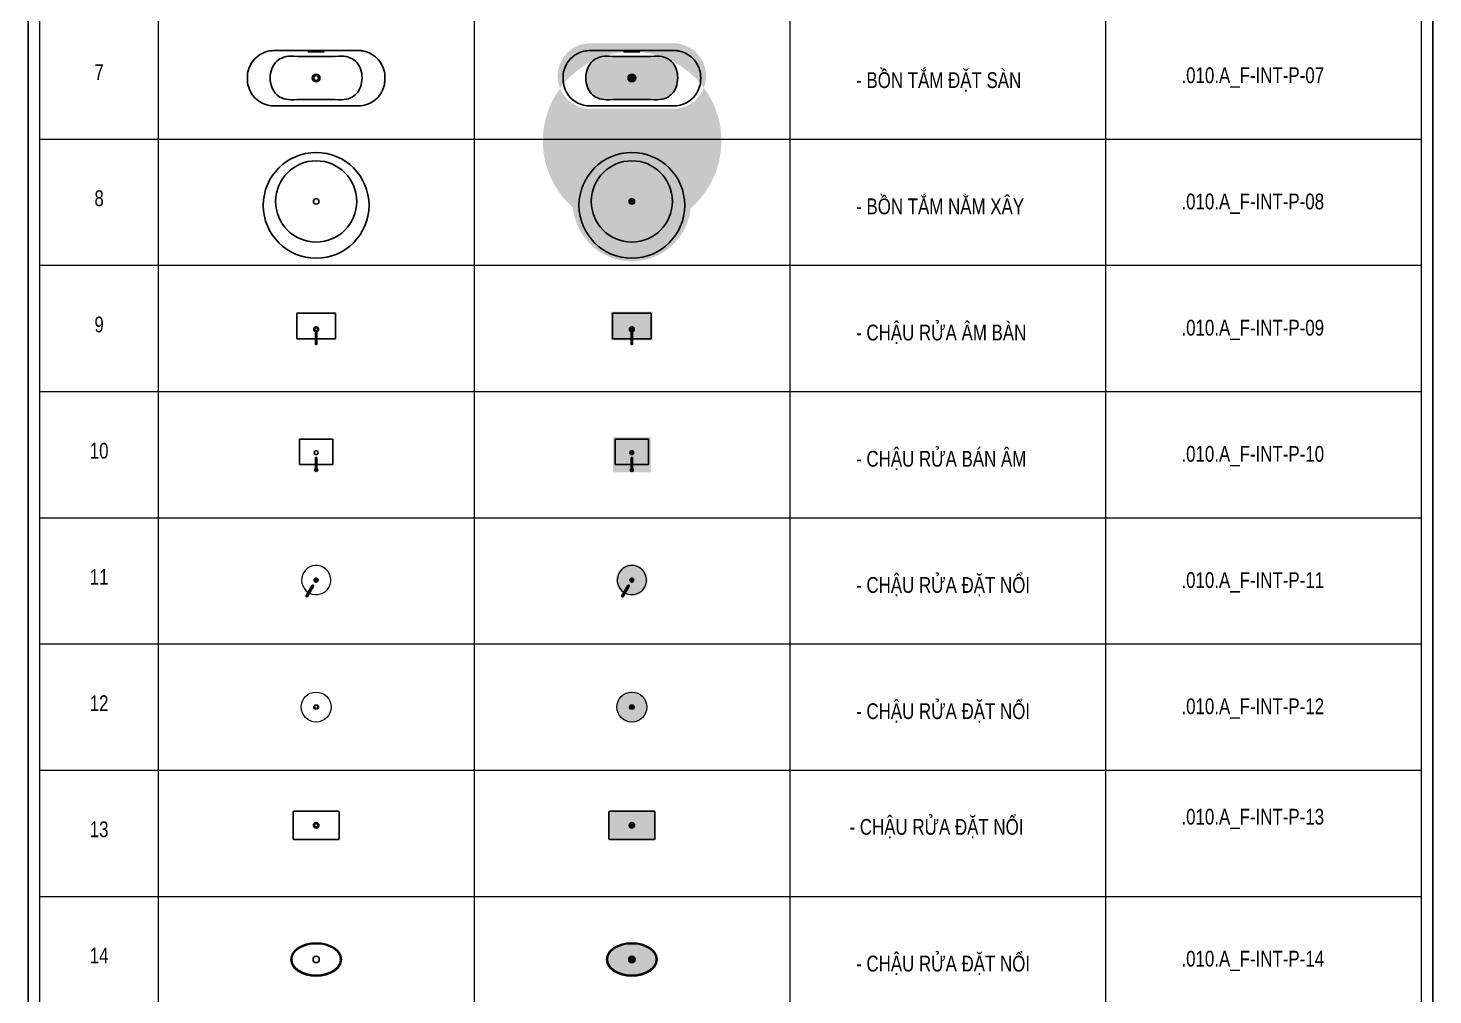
# Model space of a CAD drawing. Header units: millimetres. Extents: x 21129 to 2803301, y -510327 to 166837.
# Drawn here: x 358625 to 376425, y -199241 to -186984 of the extents above; entities that cross this region are included whole.
import ezdxf
from ezdxf.enums import TextEntityAlignment as Align

# ---------------------------------------------------------------- set-up
doc = ezdxf.new("R2010")
doc.units = ezdxf.units.MM
doc.set_wipeout_variables(frame=1)
doc.linetypes.add('DASHED', pattern=[19.05, 12.7, -6.35])
doc.layers.add('....03_TNT_A_THIN', color=251, linetype='Continuous', lineweight=13, transparency=0.5)
doc.layers.add('...10_TNT_LINE_HATCH', color=250, linetype='Continuous', lineweight=0, transparency=0.5)
doc.layers.add('....10_TNT_A_COTE', color=14, linetype='Continuous')
doc.layers.add('....20_TNT_N_TEXT', color=9, linetype='Continuous')
doc.layers.add('....12_TNT_F_FURNITURE', color=27, linetype='Continuous', transparency=0.5)
doc.styles.add('.TNT_A_TXT_3_NOTE', font='uromans.shx', dxfattribs={"width": 0.8})

# ---------------------------------------------------------------- blocks, each defined once
blk = doc.blocks.new('*U381')
at = {"color": 27}
blk.add_wipeout([(525, 830), (575, 827), (624, 818), (672, 803), (718, 782), (761, 757), (800, 726), (836, 690), (867, 651), (892, 608), (913, 562), (928, 514), (937, 465), (940, 415), (937, 365), (928, 316), (913, 268), (892, 222), (867, 179), (836, 140), (800, 104), (761, 73), (718, 48), (672, 27), (624, 12), (575, 3), (525, 0), (-525, 0), (-575, 3), (-624, 12), (-672, 27), (-718, 48), (-761, 73), (-800, 104), (-836, 140), (-867, 179), (-892, 222), (-913, 268), (-928, 316), (-937, 365), (-940, 415), (-937, 465), (-928, 514), (-913, 562), (-892, 608), (-867, 651), (-836, 690), (-800, 726), (-761, 757), (-718, 782), (-672, 803), (-624, 818), (-575, 827), (-525, 830)], dxfattribs=at)
blk.add_lwpolyline([(525, 740, -0.294884), (842, 537, -0.071354), (869, 445, -0.036013), (872, 396), (872, 378, -0.037358), (868, 328, -0.0727), (841, 234, -0.232061), (614, 46, -0.062948), (524, 36), (-524, 36, -0.062948), (-614, 46, -0.232061), (-841, 234, -0.0727), (-868, 328, -0.037358), (-872, 378), (-872, 396, -0.036013), (-869, 445, -0.071354), (-842, 537, -0.236148), (-611, 728, -0.062624), (-522, 737), (524, 737)], format="xyb", dxfattribs=at)
for points in [[(100, 720), (99, 724, 0.178658), (97, 724, 0.051959), (92, 725), (-92, 725, 0.051959), (-97, 724, 0.178658), (-99, 724), (-99, 721, 0.178658), (-97, 721, 0.051959), (-92, 720), (92, 720, 0.051959), (97, 721, 0.178658)], [(560, 275, -0.204347), (437, 137, -0.101156), (322, 114, 0.006262), (0, 117, 0.006262), (-322, 114, -0.101156), (-437, 137, -0.204347), (-563, 274, -0.170772), (-563, 505, -0.204449), (-437, 642, -0.112645), (-322, 666, 0.005681), (0, 662, 0.005681), (322, 666, -0.112645), (437, 642, -0.204449), (563, 505, -0.170772)]]:
    blk.add_lwpolyline(points, format="xyb", close=True, dxfattribs=at)
for radius in [48.5, 31.6]:
    blk.add_circle((0, 390), radius, dxfattribs=at)
blk.add_arc((532, 378), 359, 76.5426, 91.2175, dxfattribs=at)
blk = doc.blocks.new('*U387')
at = {"layer": '...10_TNT_LINE_HATCH'}
h = blk.add_hatch(color=256, dxfattribs=at)
h.dxf.hatch_style = 1
h.paths.add_polyline_path([(-525, 830), (-575, 827), (-624, 818), (-672, 803), (-718, 782), (-761, 757), (-800, 726), (-836, 690), (-867, 651), (-892, 608), (-913, 562), (-928, 514), (-937, 465), (-940, 415), (-937, 365), (-928, 316), (-913, 268), (-892, 222), (-867, 179), (-836, 140), (-800, 104), (-761, 73), (-718, 48), (-672, 27), (-624, 12), (-575, 3), (-525, 0), (525, 0), (575, 3), (624, 12), (672, 27), (718, 48), (761, 73), (800, 104), (836, 140), (867, 179), (892, 222), (913, 268), (928, 316), (937, 365), (940, 415), (937, 465), (928, 514), (913, 562), (892, 608), (867, 651), (836, 690), (800, 726), (761, 757), (718, 782), (672, 803), (624, 818), (575, 827), (525, 830)])
h.paths.add_polyline_path([(92, 720, -1.77962), (99, 724, -0.07157), (92, 720), (78, 720, -0.145826), (92, 725), (-93, 725, 0.045142), (-97, 724, 0.064334), (-92, 720, 23.530354), (100, 720, -0.178658), (97, 721, -0.051959)], flags=17)
h = blk.add_hatch(color=256, dxfattribs=at)
h.dxf.hatch_style = 1
h.paths.add_polyline_path([(-525, 830), (-575, 827), (-624, 818), (-672, 803), (-718, 782), (-761, 757), (-800, 726), (-836, 690), (-867, 651), (-892, 608), (-913, 562), (-928, 514), (-937, 465), (-940, 415), (-937, 365), (-928, 316), (-913, 268), (-892, 222), (-867, 179), (-836, 140), (-800, 104), (-761, 73), (-718, 48), (-672, 27), (-624, 12), (-575, 3), (-525, 0), (525, 0), (575, 3), (624, 12), (672, 27), (718, 48), (761, 73), (800, 104), (836, 140), (867, 179), (892, 222), (913, 268), (928, 316), (937, 365), (940, 415), (937, 465), (928, 514), (913, 562), (892, 608), (867, 651), (836, 690), (800, 726), (761, 757), (718, 782), (672, 803), (624, 818), (575, 827), (525, 830)])
h.paths.add_polyline_path([(92, 725), (-93, 725, 0.045142), (-97, 724, 0.064334), (-92, 720, 23.530354), (100, 720, -0.178658), (97, 721, -0.051959), (92, 720, -1.77962), (99, 724, -0.07157), (92, 720), (78, 720, -0.145826)], flags=17)
at = {"color": 27}
blk.add_wipeout([(525, 830), (575, 827), (624, 818), (672, 803), (718, 782), (761, 757), (800, 726), (836, 690), (867, 651), (892, 608), (913, 562), (928, 514), (937, 465), (940, 415), (937, 365), (928, 316), (913, 268), (892, 222), (867, 179), (836, 140), (800, 104), (761, 73), (718, 48), (672, 27), (624, 12), (575, 3), (525, 0), (-525, 0), (-575, 3), (-624, 12), (-672, 27), (-718, 48), (-761, 73), (-800, 104), (-836, 140), (-867, 179), (-892, 222), (-913, 268), (-928, 316), (-937, 365), (-940, 415), (-937, 465), (-928, 514), (-913, 562), (-892, 608), (-867, 651), (-836, 690), (-800, 726), (-761, 757), (-718, 782), (-672, 803), (-624, 818), (-575, 827), (-525, 830)], dxfattribs=at)
at = {"layer": '...10_TNT_LINE_HATCH'}
h = blk.add_hatch(color=253, dxfattribs=at)
h.dxf.hatch_style = 1
h.paths.add_polyline_path([(-525, 830), (-575, 827), (-624, 818), (-672, 803), (-718, 782), (-761, 757), (-800, 726), (-836, 690), (-867, 651), (-892, 608), (-913, 562), (-928, 514), (-937, 465), (-940, 415), (-937, 365), (-928, 316), (-913, 268), (-892, 222), (-867, 179), (-836, 140), (-800, 104), (-761, 73), (-718, 48), (-672, 27), (-624, 12), (-575, 3), (-525, 0), (525, 0), (575, 3), (624, 12), (672, 27), (718, 48), (761, 73), (800, 104), (836, 140), (867, 179), (892, 222), (913, 268), (928, 316), (937, 365), (940, 415), (937, 465), (928, 514), (913, 562), (892, 608), (867, 651), (836, 690), (800, 726), (761, 757), (718, 782), (672, 803), (624, 818), (575, 827), (525, 830)])
h.paths.add_polyline_path([(78, 720, -0.145826), (92, 725), (-93, 725, 0.045142), (-97, 724, 0.064334), (-92, 720, 23.530354), (100, 720, -0.178658), (97, 721, -0.051959), (92, 720, -1.77962), (99, 724, -0.07157), (92, 720)], flags=17)
h = blk.add_hatch(color=253, dxfattribs=at)
h.dxf.hatch_style = 1
h.paths.add_polyline_path([(93, 720, 0.06017), (99, 721, 0.494059), (98, 724, 0.054654), (92, 725), (-93, 725, 0.047836), (-98, 724, 0.144165), (-99, 724, 0.439887), (-97, 721, 0.051959), (-92, 720)])
h = blk.add_hatch(color=253, dxfattribs=at)
h.dxf.hatch_style = 1
h.paths.add_polyline_path([(0, 117, -0.006262), (322, 114, 0.101156), (437, 137, 0.204347), (560, 275, 0.170772), (563, 505, 0.204449), (437, 642, 0.112645), (322, 666, -0.005681), (0, 662, -0.005681), (-322, 666, 0.112645), (-437, 642, 0.204449), (-563, 505, 0.170772), (-563, 274, 0.204347), (-437, 137, 0.101156), (-322, 114, -0.006262)])
h.paths.add_polyline_path([(-48, 390, -1), (48, 390, -1)], flags=16)
h.paths.add_polyline_path([(-32, 390, -1), (32, 390, -1)], flags=0)
h = blk.add_hatch(color=253, dxfattribs=at)
h.dxf.hatch_style = 1
h.paths.add_polyline_path([(48, 390, 1), (-48, 390, 1)])
h.paths.add_polyline_path([(32, 390, 1), (-32, 390, 1)], flags=16)
h = blk.add_hatch(color=253, dxfattribs=at)
h.dxf.hatch_style = 1
h.paths.add_polyline_path([(32, 390, 1), (-32, 390, 1)])
at = {"color": 27}
blk.add_lwpolyline([(525, 740, -0.294884), (842, 537, -0.071354), (869, 445, -0.036013), (872, 396), (872, 378, -0.037358), (868, 328, -0.0727), (841, 234, -0.232061), (614, 46, -0.062948), (524, 36), (-524, 36, -0.062948), (-614, 46, -0.232061), (-841, 234, -0.0727), (-868, 328, -0.037358), (-872, 378), (-872, 396, -0.036013), (-869, 445, -0.071354), (-842, 537, -0.236148), (-611, 728, -0.062624), (-522, 737), (524, 737)], format="xyb", dxfattribs=at)
for points in [[(100, 720), (99, 724, 0.178658), (97, 724, 0.051959), (92, 725), (-92, 725, 0.051959), (-97, 724, 0.178658), (-99, 724), (-99, 721, 0.178658), (-97, 721, 0.051959), (-92, 720), (92, 720, 0.051959), (97, 721, 0.178658)], [(560, 275, -0.204347), (437, 137, -0.101156), (322, 114, 0.006262), (0, 117, 0.006262), (-322, 114, -0.101156), (-437, 137, -0.204347), (-563, 274, -0.170772), (-563, 505, -0.204449), (-437, 642, -0.112645), (-322, 666, 0.005681), (0, 662, 0.005681), (322, 666, -0.112645), (437, 642, -0.204449), (563, 505, -0.170772)]]:
    blk.add_lwpolyline(points, format="xyb", close=True, dxfattribs=at)
for radius in [48.5, 31.6]:
    blk.add_circle((0, 390), radius, dxfattribs=at)
blk.add_arc((532, 378), 359, 76.5426, 91.2175, dxfattribs=at)
blk = doc.blocks.new('*U277')
at = {"color": 27}
blk.add_wipeout([(750, 750), (744, 656), (726, 563), (697, 474), (657, 389), (607, 309), (547, 237), (478, 172), (402, 117), (319, 71), (232, 37), (141, 13), (47, 1), (-47, 1), (-141, 13), (-232, 37), (-319, 71), (-402, 117), (-478, 172), (-547, 237), (-607, 309), (-657, 389), (-697, 474), (-726, 563), (-744, 656), (-750, 750), (-744, 844), (-726, 937), (-697, 1026), (-657, 1111), (-607, 1191), (-547, 1263), (-478, 1328), (-402, 1383), (-319, 1429), (-232, 1463), (-141, 1487), (-47, 1499), (47, 1499), (141, 1487), (232, 1463), (319, 1429), (402, 1383), (478, 1328), (547, 1263), (607, 1191), (657, 1111), (697, 1026), (726, 937), (744, 844)], dxfattribs=at)
for centre, radius in [((0, 710), 670), ((0, 760), 515), ((0, 760), 35)]:
    blk.add_circle(centre, radius, dxfattribs=at)
blk = doc.blocks.new('*U386')
at = {"color": 27}
blk.add_wipeout([(750, 750), (744, 656), (726, 563), (697, 474), (657, 389), (607, 309), (547, 237), (478, 172), (402, 117), (319, 71), (232, 37), (141, 13), (47, 1), (-47, 1), (-141, 13), (-232, 37), (-319, 71), (-402, 117), (-478, 172), (-547, 237), (-607, 309), (-657, 389), (-697, 474), (-726, 563), (-744, 656), (-750, 750), (-744, 844), (-726, 937), (-697, 1026), (-657, 1111), (-607, 1191), (-547, 1263), (-478, 1328), (-402, 1383), (-319, 1429), (-232, 1463), (-141, 1487), (-47, 1499), (47, 1499), (141, 1487), (232, 1463), (319, 1429), (402, 1383), (478, 1328), (547, 1263), (607, 1191), (657, 1111), (697, 1026), (726, 937), (744, 844)], dxfattribs=at)
at = {"layer": '...10_TNT_LINE_HATCH'}
h = blk.add_hatch(color=253, dxfattribs=at)
h.dxf.hatch_style = 1
h.paths.add_polyline_path([(744, 844), (726, 937), (697, 1026), (657, 1111), (607, 1191), (547, 1263), (478, 1328), (402, 1383), (319, 1429), (232, 1463), (141, 1487), (47, 1499), (-47, 1499), (-141, 1487), (-232, 1463), (-319, 1429), (-402, 1383), (-478, 1328), (-547, 1263), (-607, 1191), (-657, 1111), (-697, 1026), (-726, 937), (-744, 844), (-750, 750), (-744, 656), (-726, 563), (-697, 474), (-657, 389), (-607, 309), (-547, 237), (-478, 172), (-402, 117), (-319, 71), (-232, 37), (-141, 13), (-47, 1), (47, 1), (141, 13), (232, 37), (319, 71), (402, 117), (478, 172), (547, 237), (607, 309), (657, 389), (697, 474), (726, 563), (744, 656), (750, 750)])
h.paths.add_polyline_path([(670, 710, 1), (-670, 710, 1)], flags=16)
h.paths.add_polyline_path([(515, 760, 1), (-515, 760, 1)], flags=0)
h = blk.add_hatch(color=253, dxfattribs=at)
h.dxf.hatch_style = 1
h.paths.add_polyline_path([(670, 710, 1), (-670, 710, 1)])
h.paths.add_polyline_path([(515, 760, 1), (-515, 760, 1)], flags=16)
h = blk.add_hatch(color=253, dxfattribs=at)
h.dxf.hatch_style = 1
h.paths.add_polyline_path([(515, 760, 1), (-515, 760, 1)])
h = blk.add_hatch(color=253, dxfattribs=at)
h.dxf.hatch_style = 1
h.paths.add_polyline_path([(-35, 760, 1), (35, 760, 1)])
at = {"color": 27}
for centre, radius in [((0, 710), 670), ((0, 760), 515), ((0, 760), 35)]:
    blk.add_circle(centre, radius, dxfattribs=at)
blk = doc.blocks.new('*U286')
at = {"color": 27}
blk.add_wipeout([(-10, 38), (-11, 37), (-13, 35), (-14, 34), (-16, 33), (-17, 31), (-18, 29), (-19, 27), (-19, 26), (-20, 24), (-20, 22), (-20, 20), (-20, 18), (-20, 16), (-19, 14), (-18, 12), (-18, 10), (-17, 9), (-15, 7), (-14, 6), (-13, 5), (-11, 3), (-9, 2), (-8, 2), (-6, 1), (-4, 0), (-2, 0), (0, 0), (2, 0), (4, 0), (6, 1), (8, 2), (9, 2), (11, 3), (13, 5), (14, 6), (15, 7), (17, 9), (18, 10), (18, 12), (19, 14), (20, 16), (20, 18), (20, 20), (20, 22), (20, 24), (19, 26), (19, 27), (18, 29), (17, 31), (16, 33), (14, 34), (13, 35), (11, 37), (10, 38), (8, 38), (8, 62), (265, 62), (265, 427), (-265, 427), (-265, 62), (-8, 62), (-8, 38)], dxfattribs=at)
for p, q in [((-245, 82), (-245, 407)), ((-245, 407), (245, 407)), ((245, 407), (245, 82)), ((-8, 82), (-245, 82)), ((-8, 38), (-8, 162)), ((-8, 38), (-8, 17)), ((8, 162), (8, 38)), ((245, 82), (8, 82)), ((8, 38), (8, 17))]:
    blk.add_line(p, q, dxfattribs=at)
for radius in [30, 20]:
    blk.add_circle((0, 202), radius, dxfattribs=at)
for centre, start, end in [((0, 162), 0, 180), ((0, 17), 180, 0)]:
    blk.add_arc(centre, 7.88, start, end, dxfattribs=at)
blk = doc.blocks.new('*U287')
at = {"color": 27}
blk.add_wipeout([(-10, 38), (-11, 37), (-13, 35), (-14, 34), (-16, 33), (-17, 31), (-18, 29), (-19, 27), (-19, 26), (-20, 24), (-20, 22), (-20, 20), (-20, 18), (-20, 16), (-19, 14), (-18, 12), (-18, 10), (-17, 9), (-15, 7), (-14, 6), (-13, 5), (-11, 3), (-9, 2), (-8, 2), (-6, 1), (-4, 0), (-2, 0), (0, 0), (2, 0), (4, 0), (6, 1), (8, 2), (9, 2), (11, 3), (13, 5), (14, 6), (15, 7), (17, 9), (18, 10), (18, 12), (19, 14), (20, 16), (20, 18), (20, 20), (20, 22), (20, 24), (19, 26), (19, 27), (18, 29), (17, 31), (16, 33), (14, 34), (13, 35), (11, 37), (10, 38), (8, 38), (8, 62), (265, 62), (265, 427), (-265, 427), (-265, 62), (-8, 62), (-8, 38)], dxfattribs=at)
at = {"layer": '...10_TNT_LINE_HATCH'}
h = blk.add_hatch(color=253, dxfattribs=at)
h.dxf.hatch_style = 1
h.paths.add_polyline_path([(265, 62), (265, 427), (-265, 427), (-265, 62), (-8, 62), (-8, 162, -1), (8, 162), (8, 62)])
h.paths.add_polyline_path([(-30, 202, -1), (30, 202, -1)], flags=16)
h.paths.add_polyline_path([(-20, 202, -1), (20, 202, -1)], flags=0)
h = blk.add_hatch(color=253, dxfattribs=at)
h.dxf.hatch_style = 1
h.paths.add_polyline_path([(30, 202, 1), (-30, 202, 1)])
h.paths.add_polyline_path([(-20, 202, -1), (20, 202, -1)], flags=16)
h = blk.add_hatch(color=253, dxfattribs=at)
h.dxf.hatch_style = 1
h.paths.add_polyline_path([(20, 202, 1), (-20, 202, 1)])
h = blk.add_hatch(color=253, dxfattribs=at)
h.dxf.hatch_style = 1
h.paths.add_polyline_path([(8, 17, -1), (-8, 17), (-8, 38), (-10, 38), (-11, 37), (-13, 35), (-14, 34), (-16, 33), (-17, 31), (-18, 29), (-19, 27), (-19, 26), (-20, 24), (-20, 22), (-20, 20), (-20, 18), (-20, 16), (-19, 14), (-18, 12), (-18, 10), (-17, 9), (-15, 7), (-14, 6), (-13, 5), (-11, 3), (-9, 2), (-8, 2), (-6, 1), (-4, 0), (-2, 0), (0, 0), (2, 0), (4, 0), (6, 1), (8, 2), (9, 2), (11, 3), (13, 5), (14, 6), (15, 7), (17, 9), (18, 10), (18, 12), (19, 14), (20, 16), (20, 18), (20, 20), (20, 22), (20, 24), (19, 26), (19, 27), (18, 29), (17, 31), (16, 33), (14, 34), (13, 35), (11, 37), (10, 38), (8, 38)])
h = blk.add_hatch(color=253, dxfattribs=at)
h.dxf.hatch_style = 1
h.paths.add_polyline_path([(8, 162, 1), (-8, 162), (-8, 38), (-8, 17, 1), (8, 17), (8, 38)])
at = {"color": 27}
for p, q in [((-245, 82), (-245, 407)), ((-245, 407), (245, 407)), ((245, 407), (245, 82)), ((-8, 82), (-245, 82)), ((-8, 38), (-8, 162)), ((-8, 38), (-8, 17)), ((8, 162), (8, 38)), ((245, 82), (8, 82)), ((8, 38), (8, 17))]:
    blk.add_line(p, q, dxfattribs=at)
for radius in [30, 20]:
    blk.add_circle((0, 202), radius, dxfattribs=at)
for centre, start, end in [((0, 162), 0, 180), ((0, 17), 180, 0)]:
    blk.add_arc(centre, 7.88, start, end, dxfattribs=at)
blk = doc.blocks.new('*U289')
at = {"color": 27}
blk.add_wipeout([(240, 450), (-240, 450), (-240, 0), (240, 0)], dxfattribs=at)
blk.add_lwpolyline([(-10, 100), (-210, 100), (-210, 420), (210, 420), (210, 100), (10, 100)], dxfattribs=at)
blk.add_lwpolyline([(-10, 30), (-10, 180, -1), (10, 180), (10, 30, -1)], format="xyb", close=True, dxfattribs=at)
blk.add_circle((0, 250), 25, dxfattribs=at)
blk.add_arc((0, 30), 20, 120, 60, dxfattribs=at)
blk = doc.blocks.new('*U290')
at = {"color": 27}
blk.add_wipeout([(240, 450), (-240, 450), (-240, 0), (240, 0)], dxfattribs=at)
at = {"layer": '...10_TNT_LINE_HATCH'}
h = blk.add_hatch(color=253, dxfattribs=at)
h.dxf.hatch_style = 1
h.paths.add_polyline_path([(-240, 450), (-240, 0), (240, 0), (240, 450)])
h = blk.add_hatch(color=253, dxfattribs=at)
h.dxf.hatch_style = 1
h.paths.add_polyline_path([(210, 100), (210, 420), (-210, 420), (-210, 100), (-10, 100), (-10, 180, -1), (10, 180), (10, 100)])
h.paths.add_polyline_path([(-25, 250, -1), (25, 250, -1)], flags=16)
h = blk.add_hatch(color=253, dxfattribs=at)
h.dxf.hatch_style = 1
h.paths.add_polyline_path([(-25, 250, 1), (25, 250, 1)])
h = blk.add_hatch(color=253, dxfattribs=at)
h.dxf.hatch_style = 1
h.paths.add_polyline_path([(-10, 30, 1), (10, 30), (10, 180, 1), (-10, 180)])
h = blk.add_hatch(color=253, dxfattribs=at)
h.dxf.hatch_style = 1
h.paths.add_polyline_path([(-10, 30), (-10, 47, 3.732051), (10, 47), (10, 30, -1)])
at = {"color": 27}
blk.add_lwpolyline([(-10, 100), (-210, 100), (-210, 420), (210, 420), (210, 100), (10, 100)], dxfattribs=at)
blk.add_lwpolyline([(-10, 30), (-10, 180, -1), (10, 180), (10, 30, -1)], format="xyb", close=True, dxfattribs=at)
blk.add_circle((0, 250), 25, dxfattribs=at)
blk.add_arc((0, 30), 20, 120, 60, dxfattribs=at)
blk = doc.blocks.new('*U292')
at = {"color": 27}
blk.add_wipeout([(-117, 19), (-119, 19), (-121, 18), (-123, 17), (-125, 16), (-127, 15), (-128, 14), (-130, 12), (-131, 11), (-132, 9), (-133, 7), (-134, 5), (-135, 3), (-135, 1), (-135, -1), (-135, -4), (-134, -6), (-134, -8), (-133, -10), (-132, -12), (-131, -13), (-129, -15), (-128, -16), (-126, -18), (-124, -19), (-122, -20), (-120, -20), (-118, -21), (-116, -21), (-114, -21), (-112, -21), (-110, -20), (-108, -20), (-106, -19), (-104, -18), (-102, -16), (-100, -15), (-99, -13), (-98, -11), (-97, -10), (-96, -8), (-95, -5), (-95, -3), (-95, -1), (-95, 1), (-95, 3), (-96, 5), (-97, 7), (-98, 9), (-90, 22), (-83, 19), (-76, 15), (-69, 13), (-62, 10), (-54, 8), (-47, 6), (-39, 4), (-32, 3), (-24, 2), (-16, 1), (-8, 0), (-1, 0), (7, 0), (15, 0), (23, 1), (30, 2), (38, 3), (46, 5), (53, 7), (61, 9), (68, 12), (75, 14), (83, 17), (90, 21), (96, 24), (103, 28), (110, 32), (116, 37), (123, 41), (129, 46), (134, 51), (140, 57), (146, 62), (151, 68), (156, 74), (161, 80), (165, 86), (170, 93), (174, 99), (177, 106), (181, 113), (184, 120), (187, 127), (190, 135), (192, 142), (194, 149), (196, 157), (198, 165), (199, 172), (200, 180), (200, 188), (201, 196), (201, 203), (200, 211), (200, 219), (199, 227), (198, 234), (196, 242), (195, 250), (192, 257), (190, 264), (187, 272), (185, 279), (181, 286), (178, 293), (174, 300), (170, 306), (166, 313), (161, 319), (157, 325), (152, 331), (146, 337), (141, 343), (135, 348), (129, 353), (123, 358), (117, 363), (111, 367), (104, 371), (97, 375), (90, 379), (83, 382), (76, 385), (69, 388), (62, 391), (54, 393), (47, 395), (39, 396), (31, 398), (24, 399), (16, 399), (8, 400), (0, 400), (-7, 400), (-15, 399), (-23, 399), (-31, 398), (-38, 396), (-46, 394), (-53, 393), (-61, 390), (-68, 388), (-75, 385), (-83, 382), (-90, 378), (-96, 375), (-103, 371), (-110, 367), (-116, 362), (-122, 358), (-128, 353), (-134, 348), (-140, 342), (-145, 337), (-150, 331), (-155, 325), (-160, 319), (-165, 312), (-169, 306), (-173, 299), (-177, 292), (-180, 285), (-183, 278), (-186, 271), (-189, 264), (-191, 256), (-193, 249), (-195, 241), (-196, 234), (-198, 226), (-198, 218), (-199, 210), (-199, 203), (-199, 195), (-199, 187), (-198, 179), (-197, 172), (-196, 164), (-194, 156), (-193, 149), (-190, 141), (-188, 134), (-185, 127), (-182, 119), (-179, 112), (-175, 105), (-172, 99), (-168, 92), (-163, 86), (-159, 79), (-154, 73), (-149, 67), (-144, 62), (-138, 56), (-132, 51), (-126, 46), (-120, 41), (-114, 36), (-108, 32), (-115, 19)], dxfattribs=at)
blk.add_lwpolyline([(-125, 2), (-50, 132, -1), (-33, 122), (-108, -8, -1)], format="xyb", close=True, dxfattribs=at)
for radius in [25, 15]:
    blk.add_circle((0, 199), radius, dxfattribs=at)
at = {"color": 27, "lineweight": 13}
blk.add_arc((1, 200), 185, 243.0986, 236.9485, dxfattribs=at)
blk = doc.blocks.new('*U293')
at = {"color": 27}
blk.add_wipeout([(-117, 19), (-119, 19), (-121, 18), (-123, 17), (-125, 16), (-127, 15), (-128, 14), (-130, 12), (-131, 11), (-132, 9), (-133, 7), (-134, 5), (-135, 3), (-135, 1), (-135, -1), (-135, -4), (-134, -6), (-134, -8), (-133, -10), (-132, -12), (-131, -13), (-129, -15), (-128, -16), (-126, -18), (-124, -19), (-122, -20), (-120, -20), (-118, -21), (-116, -21), (-114, -21), (-112, -21), (-110, -20), (-108, -20), (-106, -19), (-104, -18), (-102, -16), (-100, -15), (-99, -13), (-98, -11), (-97, -10), (-96, -8), (-95, -5), (-95, -3), (-95, -1), (-95, 1), (-95, 3), (-96, 5), (-97, 7), (-98, 9), (-90, 22), (-83, 19), (-76, 15), (-69, 13), (-62, 10), (-54, 8), (-47, 6), (-39, 4), (-32, 3), (-24, 2), (-16, 1), (-8, 0), (-1, 0), (7, 0), (15, 0), (23, 1), (30, 2), (38, 3), (46, 5), (53, 7), (61, 9), (68, 12), (75, 14), (83, 17), (90, 21), (96, 24), (103, 28), (110, 32), (116, 37), (123, 41), (129, 46), (134, 51), (140, 57), (146, 62), (151, 68), (156, 74), (161, 80), (165, 86), (170, 93), (174, 99), (177, 106), (181, 113), (184, 120), (187, 127), (190, 135), (192, 142), (194, 149), (196, 157), (198, 165), (199, 172), (200, 180), (200, 188), (201, 196), (201, 203), (200, 211), (200, 219), (199, 227), (198, 234), (196, 242), (195, 250), (192, 257), (190, 264), (187, 272), (185, 279), (181, 286), (178, 293), (174, 300), (170, 306), (166, 313), (161, 319), (157, 325), (152, 331), (146, 337), (141, 343), (135, 348), (129, 353), (123, 358), (117, 363), (111, 367), (104, 371), (97, 375), (90, 379), (83, 382), (76, 385), (69, 388), (62, 391), (54, 393), (47, 395), (39, 396), (31, 398), (24, 399), (16, 399), (8, 400), (0, 400), (-7, 400), (-15, 399), (-23, 399), (-31, 398), (-38, 396), (-46, 394), (-53, 393), (-61, 390), (-68, 388), (-75, 385), (-83, 382), (-90, 378), (-96, 375), (-103, 371), (-110, 367), (-116, 362), (-122, 358), (-128, 353), (-134, 348), (-140, 342), (-145, 337), (-150, 331), (-155, 325), (-160, 319), (-165, 312), (-169, 306), (-173, 299), (-177, 292), (-180, 285), (-183, 278), (-186, 271), (-189, 264), (-191, 256), (-193, 249), (-195, 241), (-196, 234), (-198, 226), (-198, 218), (-199, 210), (-199, 203), (-199, 195), (-199, 187), (-198, 179), (-197, 172), (-196, 164), (-194, 156), (-193, 149), (-190, 141), (-188, 134), (-185, 127), (-182, 119), (-179, 112), (-175, 105), (-172, 99), (-168, 92), (-163, 86), (-159, 79), (-154, 73), (-149, 67), (-144, 62), (-138, 56), (-132, 51), (-126, 46), (-120, 41), (-114, 36), (-108, 32), (-115, 19)], dxfattribs=at)
at = {"layer": '...10_TNT_LINE_HATCH'}
h = blk.add_hatch(color=253, dxfattribs=at)
h.dxf.hatch_style = 1
h.paths.add_polyline_path([(161, 80), (165, 86), (170, 93), (174, 99), (177, 106), (181, 113), (184, 120), (187, 127), (190, 135), (192, 142), (194, 149), (196, 157), (198, 165), (199, 172), (200, 180), (200, 188), (201, 196), (201, 203), (200, 211), (200, 219), (199, 227), (198, 234), (196, 242), (195, 250), (192, 257), (190, 264), (187, 272), (185, 279), (181, 286), (178, 293), (174, 300), (170, 306), (166, 313), (161, 319), (157, 325), (152, 331), (146, 337), (141, 343), (135, 348), (129, 353), (123, 358), (117, 363), (111, 367), (104, 371), (97, 375), (90, 379), (83, 382), (76, 385), (69, 388), (62, 391), (54, 393), (47, 395), (39, 396), (31, 398), (24, 399), (16, 399), (8, 400), (0, 400), (-7, 400), (-15, 399), (-23, 399), (-31, 398), (-38, 396), (-46, 394), (-53, 393), (-61, 390), (-68, 388), (-75, 385), (-83, 382), (-90, 378), (-96, 375), (-103, 371), (-110, 367), (-116, 362), (-122, 358), (-128, 353), (-134, 348), (-140, 342), (-145, 337), (-150, 331), (-155, 325), (-160, 319), (-165, 312), (-169, 306), (-173, 299), (-177, 292), (-180, 285), (-183, 278), (-186, 271), (-189, 264), (-191, 256), (-193, 249), (-195, 241), (-196, 234), (-198, 226), (-198, 218), (-199, 210), (-199, 203), (-199, 195), (-199, 187), (-198, 179), (-197, 172), (-196, 164), (-194, 156), (-193, 149), (-190, 141), (-188, 134), (-185, 127), (-182, 119), (-179, 112), (-175, 105), (-172, 99), (-168, 92), (-163, 86), (-159, 79), (-154, 73), (-149, 67), (-144, 62), (-138, 56), (-132, 51), (-126, 46), (-120, 41), (-114, 36), (-108, 32), (-115, 19), (-117, 19), (-119, 19), (-121, 18), (-123, 17), (-125, 16), (-127, 15), (-128, 14), (-130, 12), (-131, 11), (-132, 9), (-133, 7), (-134, 5), (-135, 3), (-135, 1), (-135, -1), (-135, -4), (-134, -6), (-134, -8), (-133, -10), (-132, -12), (-131, -13), (-129, -15), (-128, -16), (-126, -18), (-124, -19), (-122, -20), (-120, -20), (-118, -21), (-116, -21), (-114, -21), (-112, -21), (-110, -20), (-108, -20), (-106, -19), (-104, -18), (-102, -16), (-100, -15), (-99, -13), (-98, -11), (-97, -10), (-96, -8), (-95, -5), (-95, -3), (-95, -1), (-95, 1), (-95, 3), (-96, 5), (-97, 7), (-98, 9), (-90, 22), (-83, 19), (-76, 15), (-69, 13), (-62, 10), (-54, 8), (-47, 6), (-39, 4), (-32, 3), (-24, 2), (-16, 1), (-8, 0), (-1, 0), (7, 0), (15, 0), (23, 1), (30, 2), (38, 3), (46, 5), (53, 7), (61, 9), (68, 12), (75, 14), (83, 17), (90, 21), (96, 24), (103, 28), (110, 32), (116, 37), (123, 41), (129, 46), (134, 51), (140, 57), (146, 62), (151, 68), (156, 74)])
h.paths.add_polyline_path([(-25, 199, -1), (25, 199, -1)], flags=16)
h.paths.add_polyline_path([(-15, 199, -1), (15, 199, -1)], flags=0)
h = blk.add_hatch(color=253, dxfattribs=at)
h.dxf.hatch_style = 1
h.paths.add_polyline_path([(25, 199, 1), (-25, 199, 1)])
h.paths.add_polyline_path([(-15, 199, -1), (15, 199, -1)], flags=16)
h = blk.add_hatch(color=253, dxfattribs=at)
h.dxf.hatch_style = 1
h.paths.add_polyline_path([(15, 199, 1), (-15, 199, 1)])
at = {"color": 27}
blk.add_lwpolyline([(-125, 2), (-50, 132, -1), (-33, 122), (-108, -8, -1)], format="xyb", close=True, dxfattribs=at)
for radius in [25, 15]:
    blk.add_circle((0, 199), radius, dxfattribs=at)
at = {"color": 27, "lineweight": 13}
blk.add_arc((1, 200), 185, 243.0986, 236.9485, dxfattribs=at)
blk = doc.blocks.new('*U308')
at = {"color": 27}
blk.add_wipeout([(200, 200), (198, 175), (194, 150), (186, 126), (175, 104), (162, 82), (146, 63), (127, 46), (107, 31), (85, 19), (62, 10), (37, 4), (13, 0), (-13, 0), (-37, 4), (-62, 10), (-85, 19), (-107, 31), (-127, 46), (-146, 63), (-162, 82), (-175, 104), (-186, 126), (-194, 150), (-198, 175), (-200, 200), (-198, 225), (-194, 250), (-186, 274), (-175, 296), (-162, 318), (-146, 337), (-127, 354), (-107, 369), (-85, 381), (-62, 390), (-37, 396), (-13, 400), (13, 400), (37, 396), (62, 390), (85, 381), (107, 369), (127, 354), (146, 337), (162, 318), (175, 296), (186, 274), (194, 250), (198, 225)], dxfattribs=at)
at = {"color": 27, "lineweight": 13}
for radius in [190, 30, 20]:
    blk.add_circle((0, 200), radius, dxfattribs=at)
blk = doc.blocks.new('*U295')
at = {"color": 27}
blk.add_wipeout([(200, 200), (198, 175), (194, 150), (186, 126), (175, 104), (162, 82), (146, 63), (127, 46), (107, 31), (85, 19), (62, 10), (37, 4), (13, 0), (-13, 0), (-37, 4), (-62, 10), (-85, 19), (-107, 31), (-127, 46), (-146, 63), (-162, 82), (-175, 104), (-186, 126), (-194, 150), (-198, 175), (-200, 200), (-198, 225), (-194, 250), (-186, 274), (-175, 296), (-162, 318), (-146, 337), (-127, 354), (-107, 369), (-85, 381), (-62, 390), (-37, 396), (-13, 400), (13, 400), (37, 396), (62, 390), (85, 381), (107, 369), (127, 354), (146, 337), (162, 318), (175, 296), (186, 274), (194, 250), (198, 225)], dxfattribs=at)
at = {"layer": '...10_TNT_LINE_HATCH'}
h = blk.add_hatch(color=253, dxfattribs=at)
h.dxf.hatch_style = 1
h.paths.add_polyline_path([(-62, 10), (-37, 4), (-13, 0), (13, 0), (37, 4), (62, 10), (85, 19), (107, 31), (127, 46), (146, 63), (162, 82), (175, 104), (186, 126), (194, 150), (198, 175), (200, 200), (198, 225), (194, 250), (186, 274), (175, 296), (162, 318), (146, 337), (127, 354), (107, 369), (85, 381), (62, 390), (37, 396), (13, 400), (-13, 400), (-37, 396), (-62, 390), (-85, 381), (-107, 369), (-127, 354), (-146, 337), (-162, 318), (-175, 296), (-186, 274), (-194, 250), (-198, 225), (-200, 200), (-198, 175), (-194, 150), (-186, 126), (-175, 104), (-162, 82), (-146, 63), (-127, 46), (-107, 31), (-85, 19)])
h.paths.add_polyline_path([(-190, 200, -1), (190, 200, -1)], flags=16)
h.paths.add_polyline_path([(-30, 200, -1), (30, 200, -1)], flags=0)
h.paths.add_polyline_path([(-20, 200, -1), (20, 200, -1)], flags=0)
h = blk.add_hatch(color=253, dxfattribs=at)
h.dxf.hatch_style = 1
h.paths.add_polyline_path([(190, 200, -1), (-190, 200, -1)])
h = blk.add_hatch(color=253, dxfattribs=at)
h.dxf.hatch_style = 1
h.paths.add_polyline_path([(30, 200, 1), (-30, 200, 1)])
h.paths.add_polyline_path([(-20, 200, -1), (20, 200, -1)], flags=16)
h = blk.add_hatch(color=253, dxfattribs=at)
h.dxf.hatch_style = 1
h.paths.add_polyline_path([(20, 200, 1), (-20, 200, 1)])
at = {"color": 27, "lineweight": 13}
for radius in [190, 30, 20]:
    blk.add_circle((0, 200), radius, dxfattribs=at)
blk = doc.blocks.new('*U297')
at = {"color": 27, "linetype": 'DASHED', "lineweight": 13}
blk.add_line((290, 0), (290, 0), dxfattribs=at)
at = {"color": 27}
blk.add_wipeout([(300, 9), (300, 8), (300, 7), (299, 6), (299, 6), (299, 5), (298, 4), (297, 3), (297, 3), (296, 2), (295, 1), (294, 1), (294, 1), (293, 0), (292, 0), (291, 0), (290, 0), (-290, 0), (-291, 0), (-292, 0), (-293, 0), (-294, 1), (-294, 1), (-295, 1), (-296, 2), (-297, 3), (-297, 3), (-298, 4), (-299, 5), (-299, 6), (-299, 6), (-300, 7), (-300, 8), (-300, 9), (-300, 10), (-300, 370), (-300, 371), (-300, 372), (-300, 373), (-299, 374), (-299, 374), (-299, 375), (-298, 376), (-297, 377), (-297, 377), (-296, 378), (-295, 379), (-294, 379), (-294, 379), (-293, 380), (-292, 380), (-291, 380), (-290, 380), (290, 380), (291, 380), (292, 380), (293, 380), (294, 379), (294, 379), (295, 379), (296, 378), (297, 377), (297, 377), (298, 376), (299, 375), (299, 374), (299, 374), (300, 373), (300, 372), (300, 371), (300, 370), (300, 10)], dxfattribs=at)
at = {"color": 27, "linetype": 'DASHED', "lineweight": 13}
blk.add_line((300, 10), (300, 10), dxfattribs=at)
at = {"color": 27, "linetype": 'Continuous', "lineweight": 25}
blk.add_lwpolyline([(290, 20), (290, 360, 0.414214), (280, 370), (-280, 370, 0.414214), (-290, 360), (-290, 20, 0.414214), (-280, 10), (280, 10, 0.414214)], format="xyb", close=True, dxfattribs=at)
at = {"color": 27, "linetype": 'Continuous'}
for radius in [34.5, 22]:
    blk.add_circle((0, 190), radius, dxfattribs=at)
blk = doc.blocks.new('*U298')
at = {"color": 27, "linetype": 'DASHED', "lineweight": 13}
blk.add_line((290, 0), (290, 0), dxfattribs=at)
at = {"color": 27}
blk.add_wipeout([(300, 9), (300, 8), (300, 7), (299, 6), (299, 6), (299, 5), (298, 4), (297, 3), (297, 3), (296, 2), (295, 1), (294, 1), (294, 1), (293, 0), (292, 0), (291, 0), (290, 0), (-290, 0), (-291, 0), (-292, 0), (-293, 0), (-294, 1), (-294, 1), (-295, 1), (-296, 2), (-297, 3), (-297, 3), (-298, 4), (-299, 5), (-299, 6), (-299, 6), (-300, 7), (-300, 8), (-300, 9), (-300, 10), (-300, 370), (-300, 371), (-300, 372), (-300, 373), (-299, 374), (-299, 374), (-299, 375), (-298, 376), (-297, 377), (-297, 377), (-296, 378), (-295, 379), (-294, 379), (-294, 379), (-293, 380), (-292, 380), (-291, 380), (-290, 380), (290, 380), (291, 380), (292, 380), (293, 380), (294, 379), (294, 379), (295, 379), (296, 378), (297, 377), (297, 377), (298, 376), (299, 375), (299, 374), (299, 374), (300, 373), (300, 372), (300, 371), (300, 370), (300, 10)], dxfattribs=at)
at = {"layer": '...10_TNT_LINE_HATCH'}
h = blk.add_hatch(color=253, dxfattribs=at)
h.dxf.hatch_style = 1
h.paths.add_polyline_path([(290, 0), (291, 0), (292, 0), (293, 0), (294, 1), (294, 1), (295, 1), (296, 2), (297, 3), (297, 3), (298, 4), (299, 5), (299, 6), (299, 6), (300, 7), (300, 8), (300, 9), (300, 10), (300, 370), (300, 371), (300, 372), (300, 373), (299, 374), (299, 374), (299, 375), (298, 376), (297, 377), (297, 377), (296, 378), (295, 379), (294, 379), (294, 379), (293, 380), (292, 380), (291, 380), (290, 380), (-290, 380), (-291, 380), (-292, 380), (-293, 380), (-294, 379), (-294, 379), (-295, 379), (-296, 378), (-297, 377), (-297, 377), (-298, 376), (-299, 375), (-299, 374), (-299, 374), (-300, 373), (-300, 372), (-300, 371), (-300, 370), (-300, 10), (-300, 9), (-300, 8), (-300, 7), (-299, 6), (-299, 6), (-299, 5), (-298, 4), (-297, 3), (-297, 3), (-296, 2), (-295, 1), (-294, 1), (-294, 1), (-293, 0), (-292, 0), (-291, 0), (-290, 0)])
h.paths.add_polyline_path([(-280, 10, -0.414214), (-290, 20), (-290, 360, -0.414214), (-280, 370), (280, 370, -0.414214), (290, 360), (290, 20, -0.414214), (280, 10)], flags=16)
h.paths.add_polyline_path([(-34, 190, -1), (34, 190, -1)], flags=0)
h.paths.add_polyline_path([(-22, 190, -1), (22, 190, -1)], flags=0)
h = blk.add_hatch(color=253, dxfattribs=at)
h.dxf.hatch_style = 1
h.paths.add_polyline_path([(280, 370), (-280, 370), (-280, 10), (280, 10)])
h = blk.add_hatch(color=253, dxfattribs=at)
h.dxf.hatch_style = 1
h.paths.add_polyline_path([(-34, 190, 1), (34, 190, 1)])
h.paths.add_polyline_path([(22, 190, -1), (-22, 190, -1)], flags=16)
h = blk.add_hatch(color=253, dxfattribs=at)
h.dxf.hatch_style = 1
h.paths.add_polyline_path([(-22, 190, 1), (22, 190, 1)])
at = {"color": 27, "linetype": 'DASHED', "lineweight": 13}
blk.add_line((300, 10), (300, 10), dxfattribs=at)
at = {"color": 27, "linetype": 'Continuous', "lineweight": 25}
blk.add_lwpolyline([(290, 20), (290, 360, 0.414214), (280, 370), (-280, 370, 0.414214), (-290, 360), (-290, 20, 0.414214), (-280, 10), (280, 10, 0.414214)], format="xyb", close=True, dxfattribs=at)
at = {"color": 27, "linetype": 'Continuous'}
for radius in [34.5, 22]:
    blk.add_circle((0, 190), radius, dxfattribs=at)
blk = doc.blocks.new('*U306')
at = {"color": 27, "linetype": 'Continuous'}
blk.add_circle((0, 210), 40, dxfattribs=at)
for major_axis, ratio in [((-320, 0), 0.65625), ((-310, 0), 0.64516)]:
    blk.add_ellipse((0, 210), major_axis=major_axis, ratio=ratio, dxfattribs=at)
blk = doc.blocks.new('*U300')
at = {"layer": '...10_TNT_LINE_HATCH'}
h = blk.add_hatch(color=253, dxfattribs=at)
h.dxf.hatch_style = 1
edge = h.paths.add_edge_path()
edge.add_ellipse((0, 210), major_axis=(-320, 0), ratio=0.65625, start_angle=0, end_angle=360)
edge = h.paths.add_edge_path(flags=16)
edge.add_ellipse((0, 210), major_axis=(-310, 0), ratio=0.64516, start_angle=0, end_angle=360)
h.paths.add_polyline_path([(-40, 210, -1), (40, 210, -1)], flags=0)
h = blk.add_hatch(color=253, dxfattribs=at)
h.dxf.hatch_style = 1
edge = h.paths.add_edge_path()
edge.add_ellipse((0, 210), major_axis=(-310, 0), ratio=0.64516, start_angle=0, end_angle=360)
h.paths.add_polyline_path([(-40, 210, -1), (40, 210, -1)], flags=16)
h = blk.add_hatch(color=253, dxfattribs=at)
h.dxf.hatch_style = 1
h.paths.add_polyline_path([(-40, 210, 1), (40, 210, 1)])
at = {"color": 27, "linetype": 'Continuous'}
blk.add_circle((0, 210), 40, dxfattribs=at)
for major_axis, ratio in [((-320, 0), 0.65625), ((-310, 0), 0.64516)]:
    blk.add_ellipse((0, 210), major_axis=major_axis, ratio=ratio, dxfattribs=at)

msp = doc.modelspace()

# ---------------------------------------------------------------- linework, layer by layer
at = {"layer": '....03_TNT_A_THIN'}
for p, q in [((372274.6, -174591.4), (372274.6, -210791.4)), ((360274.6, -177191.4), (360274.6, -210791.4)), ((364274.6, -177191.4), (364274.6, -210791.4)), ((368274.6, -177191.4), (368274.6, -210791.4)), ((358774.6, -188391.4), (376274.6, -188391.4)), ((358774.6, -189991.4), (376274.6, -189991.4)), ((358774.6, -191591.4), (376274.6, -191591.4)), ((358774.6, -193191.4), (376274.6, -193191.4)), ((358774.6, -194791.4), (376274.6, -194791.4)), ((358774.6, -196391.4), (376274.6, -196391.4)), ((358774.6, -197991.4), (376274.6, -197991.4))]:
    msp.add_line(p, q, dxfattribs=at)
msp.add_lwpolyline([(358774.6, -174591.4), (376274.6, -174591.4), (376274.6, -210791.4), (358774.6, -210791.4)], close=True, dxfattribs=at)
at = {"layer": '....10_TNT_A_COTE'}
msp.add_lwpolyline([(358624.6, -174441.4), (376424.6, -174441.4), (376424.6, -210941.4), (358624.6, -210941.4)], close=True, dxfattribs=at)

# ---------------------------------------------------------------- block references
at = {"layer": '....12_TNT_F_FURNITURE'}
for name, p in [('*U306', (362274.6, -199001.4)), ('*U300', (366274.6, -199001.4))]:
    msp.add_blockref(name, p, dxfattribs=at)

# ---------------------------------------------------------------- texts
at = {"layer": '....20_TNT_N_TEXT', "width": 0.8}
for s, p in [('7', (359524.6, -187541.4)), ('8', (359524.6, -189141.4)), ('9', (359524.6, -190741.4)), ('10', (359524.6, -192341.4)), ('11', (359524.6, -193941.4)), ('12', (359524.6, -195541.4)), ('13', (359524.6, -197141.4)), ('14', (359524.6, -198741.4))]:
    msp.add_text(s, height=200, dxfattribs=at).set_placement(p, align=Align.MIDDLE)
at = {"layer": '....20_TNT_N_TEXT', "style": '.TNT_A_TXT_3_NOTE', "width": 0.8}
for s, p in [('- BỒN TẮM ĐẶT SÀN', (369116.5, -187743.8)), ('.010.A_F-INT-P-07', (373238.4, -187681.8)), ('- BỒN TẮM NẰM XÂY', (369116.5, -189343.8)), ('.010.A_F-INT-P-08', (373238.4, -189281.8)), ('- CHẬU RỬA ÂM BÀN', (369116.5, -190943.8)), ('.010.A_F-INT-P-09', (373238.4, -190881.8)), ('- CHẬU RỬA BÁN ÂM', (369116.5, -192543.8)), ('.010.A_F-INT-P-10', (373238.4, -192481.8)), ('- CHẬU RỬA ĐẶT NỔI', (369116.5, -194143.8)), ('.010.A_F-INT-P-11', (373238.4, -194081.8)), ('- CHẬU RỬA ĐẶT NỔI', (369116.5, -195743.8)), ('.010.A_F-INT-P-12', (373238.4, -195681.8)), ('- CHẬU RỬA ĐẶT NỔI', (369032.7, -197210.4)), ('.010.A_F-INT-P-13', (373238.4, -197081.8)), ('- CHẬU RỬA ĐẶT NỔI', (369116.5, -198943.8)), ('.010.A_F-INT-P-14', (373238.4, -198881.8))]:
    msp.add_text(s, height=200, dxfattribs=at).set_placement(p)

# ---------------------------------------------------------------- next in the draw order: block references
at = {"layer": '....12_TNT_F_FURNITURE'}
for name, p in [('*U381', (362274.6, -188006.4)), ('*U387', (366274.6, -188006.4)), ('*U277', (362274.6, -189941.4)), ('*U286', (362274.6, -191005)), ('*U287', (366274.6, -191005)), ('*U289', (362274.6, -192616.4)), ('*U290', (366274.6, -192616.4)), ('*U292', (362273.8, -194180.9)), ('*U293', (366273.8, -194180.9)), ('*U308', (362274.6, -195791.4)), ('*U295', (366274.6, -195791.4)), ('*U297', (362274.6, -197281.4)), ('*U298', (366274.6, -197281.4))]:
    msp.add_blockref(name, p, dxfattribs=at)

# ---------------------------------------------------------------- next in the draw order: block references
msp.add_blockref('*U386', (366274.6, -189941.4), dxfattribs=at)

doc.saveas('drawing.dxf')
